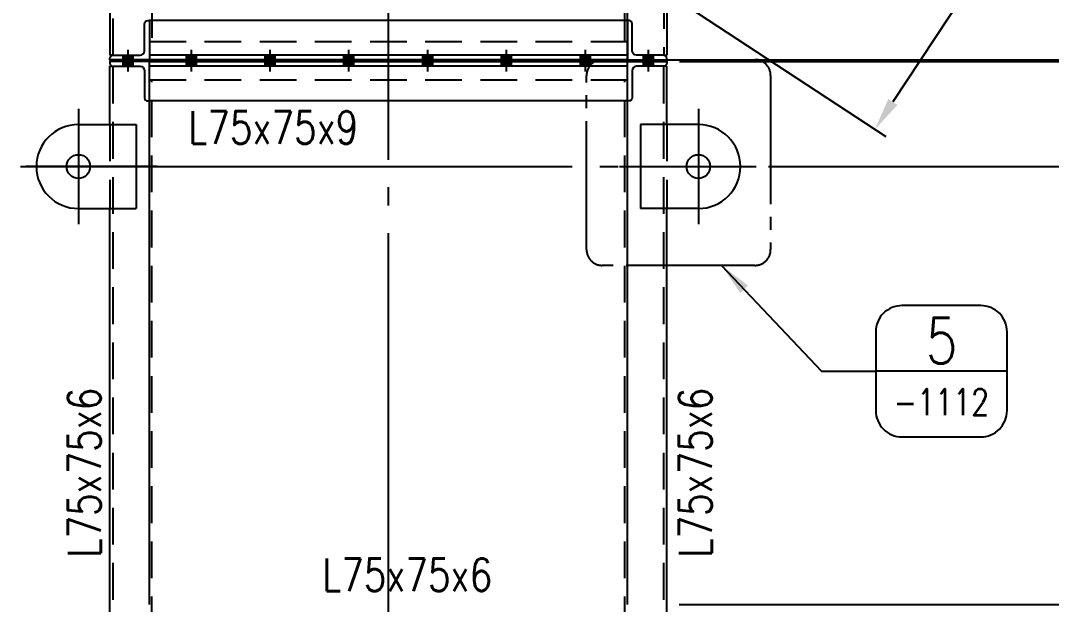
# Model space of a CAD drawing. Header units: millimetres. Extents: x 0 to 134087, y -49114 to 20834.
# Drawn here: x 95170 to 97132, y -38888 to -37776 of the extents above; entities that cross this region are included whole.
import ezdxf
from ezdxf.enums import TextEntityAlignment as Align

# ---------------------------------------------------------------- set-up
doc = ezdxf.new("R2010")
doc.units = ezdxf.units.MM
doc.header["$LTSCALE"] = 35
for name, pattern in [('JNK-CENTER', [34, 30, -1.5, 1, -1.5]), ('JNK-HIDDEN', [3, 2, -1]), ('PH2', [15, 10, -1, 1, -1, 1, -1])]:
    doc.linetypes.add(name, pattern=pattern)
for name, color, linetype in [('CEN-R', 1, 'JNK-CENTER'), ('CON-G', 3, 'Continuous'), ('CON-W', 7, 'Continuous'), ('CON-Y', 2, 'Continuous'), ('det', 2, 'PH2'), ('Dim-W', 7, 'Continuous'), ('HID-Y', 2, 'JNK-HIDDEN'), ('STL-OBJT', 7, 'Continuous'), ('TXTD-Y', 2, 'Continuous'), ('TXTN-G', 3, 'Continuous')]:
    doc.layers.add(name, color=color, linetype=linetype)
doc.styles.add('SIMPLEX', font='simplex.shx', dxfattribs={"width": 0.8})
doc.dimstyles.new('DIM25', dxfattribs={"dimscale": 25, "dimtxt": 2.5, "dimasz": 2.5, "dimexe": 1, "dimexo": 1, "dimgap": 1, "dimtad": 1, "dimdec": 1, "dimdsep": 46, "dimtxsty": 'SIMPLEX', "dimcen": 0, "dimclrt": 2, "dimazin": 2, "dimtfac": 1, "dimtdec": 1, "dimtix": 1, "dimtmove": 2, "dimatfit": 0, "dimfxl": 0.18, "dimtolj": 1, "dimtzin": 0, "dimarcsym": 0})

# ---------------------------------------------------------------- blocks, each defined once
blk = doc.blocks.new('*D2958')
at = {"layer": 'DEFPOINTS', "color": 0, "transparency": 16777216}
for p in [(97008.8, -36024.3), (96410, -39938.3), (98481.5, -39938.3)]:
    blk.add_point(p, dxfattribs=at)
at = {"layer": 'Dim-W', "color": 0, "lineweight": -2, "transparency": 16777216}
for p, q in [((97033.8, -36024.3), (98506.5, -36024.3)), ((98481.5, -36086.8), (98481.5, -39875.8)), ((96435, -39938.3), (98506.5, -39938.3))]:
    blk.add_line(p, q, dxfattribs=at)
at = {"layer": 'Dim-W', "color": 0, "transparency": 16777216}
for points in [[(98471.1, -36086.8), (98491.9, -36086.8), (98481.5, -36024.3)], [(98471.1, -39875.8), (98491.9, -39875.8), (98481.5, -39938.3)]]:
    blk.add_solid(points, dxfattribs=at)
at = {"layer": 'Dim-W', "color": 2, "transparency": 16777216, "insert": (98425.2, -37983.8), "char_height": 62.5, "attachment_point": 5, "rotation": 90, "style": 'SIMPLEX', "bg_fill": 3, "box_fill_scale": 1.1, "bg_fill_color": 256, "bg_fill_true_color": 13158600, "bg_fill_transparency": 0}
blk.add_mtext('\\A1;3914', dxfattribs=at)
blk = doc.blocks.new('_DotSmall')
at = {"color": 0, "linetype": 'ByBlock', "const_width": 0.5}
blk.add_lwpolyline([(-0.0625, 0, 1), (0.0625, 0, 1)], format="xyb", close=True, dxfattribs=at)
blk = doc.blocks.new('*D2961')
at = {"layer": 'DEFPOINTS', "color": 0, "transparency": 16777216}
for p in [(97981.5, -37701.3), (96399.1, -37851.3), (97981.5, -37851.3)]:
    blk.add_point(p, dxfattribs=at)
at = {"layer": 'Dim-W', "color": 0, "lineweight": -2, "transparency": 16777216}
for p, q in [((97981.5, -37701.3), (97981.5, -37851.3)), ((96424.1, -37851.3), (98006.5, -37851.3))]:
    blk.add_line(p, q, dxfattribs=at)
at = {"layer": 'Dim-W', "color": 0, "lineweight": -2, "transparency": 16777216, "xscale": 62.5, "yscale": 62.5, "zscale": 62.5, "rotation": 270}
blk.add_blockref('_DotSmall', (97981.5, -37851.3), dxfattribs=at)
at = {"layer": 'Dim-W', "color": 2, "transparency": 16777216, "insert": (97925.2, -37776.3), "char_height": 62.5, "attachment_point": 5, "rotation": 90, "style": 'SIMPLEX'}
blk.add_mtext('\\A1;150', dxfattribs=at)
blk = doc.blocks.new('_None')
blk = doc.blocks.new('*D2962')
at = {"layer": 'DEFPOINTS', "color": 0, "transparency": 16777216}
for p in [(97008.8, -36024.3), (96399.1, -37851.3), (98181.5, -37851.3)]:
    blk.add_point(p, dxfattribs=at)
at = {"layer": 'Dim-W', "color": 0, "lineweight": -2, "transparency": 16777216}
for p, q in [((97033.8, -36024.3), (98206.5, -36024.3)), ((98181.5, -36086.8), (98181.5, -37788.8)), ((96424.1, -37851.3), (98206.5, -37851.3))]:
    blk.add_line(p, q, dxfattribs=at)
at = {"layer": 'Dim-W', "color": 0, "transparency": 16777216}
for points in [[(98171.1, -36086.8), (98191.9, -36086.8), (98181.5, -36024.3)], [(98171.1, -37788.8), (98191.9, -37788.8), (98181.5, -37851.3)]]:
    blk.add_solid(points, dxfattribs=at)
at = {"layer": 'Dim-W', "color": 2, "transparency": 16777216, "insert": (98125.2, -36937.8), "char_height": 62.5, "attachment_point": 5, "rotation": 90, "style": 'SIMPLEX', "bg_fill": 3, "box_fill_scale": 1.1, "bg_fill_color": 256, "bg_fill_true_color": 13158600, "bg_fill_transparency": 0}
blk.add_mtext('\\A1;1827', dxfattribs=at)
blk = doc.blocks.new('*D2963')
at = {"layer": 'DEFPOINTS', "color": 0, "transparency": 16777216}
for p in [(96399.1, -37854.3), (96410, -39938.3), (98181.5, -39938.3)]:
    blk.add_point(p, dxfattribs=at)
at = {"layer": 'Dim-W', "color": 0, "lineweight": -2, "transparency": 16777216}
for p, q in [((96424.1, -37854.3), (98206.5, -37854.3)), ((98181.5, -37916.8), (98181.5, -39875.8)), ((96435, -39938.3), (98206.5, -39938.3))]:
    blk.add_line(p, q, dxfattribs=at)
at = {"layer": 'Dim-W', "color": 0, "transparency": 16777216}
for points in [[(98171.1, -37916.8), (98191.9, -37916.8), (98181.5, -37854.3)], [(98171.1, -39875.8), (98191.9, -39875.8), (98181.5, -39938.3)]]:
    blk.add_solid(points, dxfattribs=at)
at = {"layer": 'Dim-W', "color": 2, "transparency": 16777216, "insert": (98125.2, -38896.3), "char_height": 62.5, "attachment_point": 5, "rotation": 90, "style": 'SIMPLEX', "bg_fill": 3, "box_fill_scale": 1.1, "bg_fill_color": 256, "bg_fill_true_color": 13158600, "bg_fill_transparency": 0}
blk.add_mtext('\\A1;2084', dxfattribs=at)
blk = doc.blocks.new('*D2964')
at = {"layer": 'DEFPOINTS', "color": 0, "transparency": 16777216}
for p in [(96399.1, -37854.3), (96398.2, -38888.3), (97981.5, -38888.3)]:
    blk.add_point(p, dxfattribs=at)
at = {"layer": 'Dim-W', "color": 0, "lineweight": -2, "transparency": 16777216}
for p, q in [((96424.1, -37854.3), (98006.5, -37854.3)), ((97981.5, -37916.8), (97981.5, -38825.8)), ((96423.2, -38888.3), (98006.5, -38888.3))]:
    blk.add_line(p, q, dxfattribs=at)
at = {"layer": 'Dim-W', "color": 0, "transparency": 16777216}
for points in [[(97971.1, -37916.8), (97991.9, -37916.8), (97981.5, -37854.3)], [(97971.1, -38825.8), (97991.9, -38825.8), (97981.5, -38888.3)]]:
    blk.add_solid(points, dxfattribs=at)
at = {"layer": 'Dim-W', "color": 2, "transparency": 16777216, "insert": (97925.2, -38371.3), "char_height": 62.5, "attachment_point": 5, "rotation": 90, "style": 'SIMPLEX', "bg_fill": 3, "box_fill_scale": 1.1, "bg_fill_color": 256, "bg_fill_true_color": 13158600, "bg_fill_transparency": 0}
blk.add_mtext('\\A1;1034', dxfattribs=at)
blk = doc.blocks.new('*D2966')
at = {"layer": 'DEFPOINTS', "color": 0, "transparency": 16777216}
for p in [(96399.1, -37854.3), (96568.5, -38054.3), (97781.5, -38054.3)]:
    blk.add_point(p, dxfattribs=at)
at = {"layer": 'Dim-W', "color": 0, "lineweight": -2, "transparency": 16777216}
for p, q in [((96424.1, -37854.3), (97806.5, -37854.3)), ((97781.5, -37916.8), (97781.5, -37991.8)), ((96593.5, -38054.3), (97806.5, -38054.3))]:
    blk.add_line(p, q, dxfattribs=at)
at = {"layer": 'Dim-W', "color": 0, "transparency": 16777216}
for points in [[(97771.1, -37916.8), (97791.9, -37916.8), (97781.5, -37854.3)], [(97771.1, -37991.8), (97791.9, -37991.8), (97781.5, -38054.3)]]:
    blk.add_solid(points, dxfattribs=at)
at = {"layer": 'Dim-W', "color": 2, "transparency": 16777216, "insert": (97725.2, -37954.3), "char_height": 62.5, "attachment_point": 5, "rotation": 90, "style": 'SIMPLEX', "bg_fill": 3, "box_fill_scale": 1.1, "bg_fill_color": 256, "bg_fill_true_color": 13158600, "bg_fill_transparency": 0}
blk.add_mtext('\\A1;200', dxfattribs=at)
blk = doc.blocks.new('*D2929')
at = {"layer": 'DEFPOINTS', "color": 0, "transparency": 16777216}
for p in [(97009.8, -36793.7), (96399.8, -37723.7), (96795.8, -37983.5)]:
    blk.add_point(p, dxfattribs=at)
at = {"layer": 'Dim-W', "color": 0, "lineweight": -2, "transparency": 16777216}
for p, q in [((97030.7, -36807.4), (97426.8, -37067.2)), ((97371.6, -37105.8), (96830.1, -37931.2)), ((96420.7, -37737.4), (96816.8, -37997.2))]:
    blk.add_line(p, q, dxfattribs=at)
at = {"layer": 'Dim-W', "color": 0, "transparency": 16777216}
for points in [[(97362.9, -37100.1), (97380.3, -37111.5), (97405.8, -37053.5)], [(96821.4, -37925.5), (96838.8, -37937), (96795.8, -37983.5)]]:
    blk.add_solid(points, dxfattribs=at)
at = {"layer": 'Dim-W', "color": 2, "transparency": 16777216, "insert": (97053.8, -37487.7), "char_height": 62.5, "attachment_point": 5, "rotation": 56.7386, "style": 'SIMPLEX', "bg_fill": 3, "box_fill_scale": 1.1, "bg_fill_color": 256, "bg_fill_true_color": 13158600, "bg_fill_transparency": 0}
blk.add_mtext('\\A1;1112', dxfattribs=at)
blk = doc.blocks.new('det-tag')
at = {"layer": 'CON-Y'}
blk.add_line((5, 0), (-5, 0), dxfattribs=at)
blk.add_lwpolyline([(-3, -5), (3, -5, 0.414214), (5, -3), (5, 3, 0.414214), (3, 5), (-3, 5, 0.414214), (-5, 3), (-5, -3, 0.414214)], format="xyb", close=True, dxfattribs=at)
at = {"layer": 'CON-G', "style": 'SIMPLEX', "width": 0.8}
blk.add_attdef('TAG', text='', height=3.5, dxfattribs=at).set_placement((0.023, 0.58), align=Align.CENTER)
at = {"layer": 'CON-Y', "style": 'SIMPLEX', "width": 0.8}
blk.add_attdef('-8888', text='', height=2, dxfattribs=at).set_placement((0, -3.34), align=Align.CENTER)

msp = doc.modelspace()

# ---------------------------------------------------------------- hatches: boundary and pattern name
at = {"layer": 'CON-W'}
h = msp.add_hatch(color=256, dxfattribs=at)
h.paths.add_polyline_path([(95384.3043, -37842.3332), (95365.3043, -37842.3332), (95365.3043, -37851.3332), (95384.3043, -37851.3332)])
h.paths.add_polyline_path([(95384.3043, -37854.3332), (95365.3043, -37854.3332), (95365.3043, -37863.3332), (95384.3043, -37863.3332)])
h = msp.add_hatch(color=256, dxfattribs=at)
h.paths.add_polyline_path([(95504.3043, -37842.3332), (95485.3043, -37842.3332), (95485.3043, -37851.3332), (95504.3043, -37851.3332)])
h.paths.add_polyline_path([(95504.3043, -37854.3332), (95485.3043, -37854.3332), (95485.3043, -37863.3332), (95504.3043, -37863.3332)])
h = msp.add_hatch(color=256, dxfattribs=at)
h.paths.add_polyline_path([(95654.3043, -37842.3332), (95635.3043, -37842.3332), (95635.3043, -37851.3332), (95654.3043, -37851.3332)])
h.paths.add_polyline_path([(95654.3043, -37854.3332), (95635.3043, -37854.3332), (95635.3043, -37863.3332), (95654.3043, -37863.3332)])
h = msp.add_hatch(color=256, dxfattribs=at)
h.paths.add_polyline_path([(95804.3043, -37842.3332), (95785.3043, -37842.3332), (95785.3043, -37851.3332), (95804.3043, -37851.3332)])
h.paths.add_polyline_path([(95804.3043, -37854.3332), (95785.3043, -37854.3332), (95785.3043, -37863.3332), (95804.3043, -37863.3332)])
h = msp.add_hatch(color=256, dxfattribs=at)
h.paths.add_polyline_path([(95935.3043, -37842.3332), (95954.3043, -37842.3332), (95954.3043, -37851.3332), (95935.3043, -37851.3332)])
h.paths.add_polyline_path([(95935.3043, -37854.3332), (95954.3043, -37854.3332), (95954.3043, -37863.3332), (95935.3043, -37863.3332)])
h = msp.add_hatch(color=256, dxfattribs=at)
h.paths.add_polyline_path([(96085.3043, -37842.3332), (96104.3043, -37842.3332), (96104.3043, -37851.3332), (96085.3043, -37851.3332)])
h.paths.add_polyline_path([(96085.3043, -37854.3332), (96104.3043, -37854.3332), (96104.3043, -37863.3332), (96085.3043, -37863.3332)])
h = msp.add_hatch(color=256, dxfattribs=at)
h.paths.add_polyline_path([(96235.3043, -37842.3332), (96254.3043, -37842.3332), (96254.3043, -37851.3332), (96235.3043, -37851.3332)])
h.paths.add_polyline_path([(96235.3043, -37854.3332), (96254.3043, -37854.3332), (96254.3043, -37863.3332), (96235.3043, -37863.3332)])
h = msp.add_hatch(color=256, dxfattribs=at)
h.paths.add_polyline_path([(96355.3043, -37842.3332), (96374.3043, -37842.3332), (96374.3043, -37851.3332), (96355.3043, -37851.3332)])
h.paths.add_polyline_path([(96355.3043, -37854.3332), (96374.3043, -37854.3332), (96374.3043, -37863.3332), (96355.3043, -37863.3332)])

# ---------------------------------------------------------------- linework, layer by layer
at = {"layer": 'CEN-R'}
for p, q in [((95869.8043, -40421.3332), (95869.8043, -37701.3332)), ((95374.8043, -37873.3332), (95374.8043, -37832.3332)), ((95494.8043, -37873.3332), (95494.8043, -37832.3332)), ((95644.8043, -37873.3332), (95644.8043, -37832.3332)), ((95794.8043, -37873.3332), (95794.8043, -37832.3332)), ((95944.8043, -37873.3332), (95944.8043, -37832.3332)), ((96094.8043, -37873.3332), (96094.8043, -37832.3332)), ((96244.8043, -37873.3332), (96244.8043, -37832.3332)), ((96364.8043, -37873.3332), (96364.8043, -37832.3332)), ((95279.8043, -37944.3332), (95279.8043, -38164.3332)), ((95429.8043, -38054.3332), (95179.8043, -38054.3332))]:
    msp.add_line(p, q, dxfattribs=at)
at = {"layer": 'CON-G'}
for p, q in [((95339.8043, -36033.3332), (95339.8043, -37842.3332)), ((96324.8043, -37851.3332), (96324.8043, -37701.3332)), ((96324.8043, -37776.3332), (95414.8043, -37776.3332)), ((95345.8043, -37842.3332), (95339.8043, -37842.3332)), ((96324.8043, -37842.3332), (95414.8043, -37842.3332)), ((95339.8043, -37974.3332), (95339.8043, -37863.3332)), ((95339.8043, -37863.3332), (95345.8043, -37863.3332)), ((96324.8043, -37851.3332), (95414.8043, -37851.3332)), ((95414.8043, -37854.3332), (96324.8043, -37854.3332)), ((96324.8043, -37863.3332), (95414.8043, -37863.3332)), ((96324.8043, -37854.3332), (95464.8043, -37854.3332)), ((95414.8043, -38888.3332), (95414.8043, -37889.3332)), ((96324.8043, -38888.3332), (96324.8043, -37889.3332)), ((96324.8043, -37929.3332), (95414.8043, -37929.3332)), ((95279.8043, -37974.3332), (95389.8043, -37974.3332)), ((95389.8043, -37974.3332), (95389.8043, -38134.3332)), ((96349.8043, -37974.3332), (96349.8043, -38134.3332)), ((95279.8043, -38134.3332), (95389.8043, -38134.3332)), ((95339.8043, -39929.3332), (95339.8043, -38134.3332))]:
    msp.add_line(p, q, dxfattribs=at)
for points in [[(95414.8043, -37851.3332), (95339.8043, -37851.3332), (95339.8043, -37848.3332, -0.414213562), (95345.8043, -37842.3332), (95397.3043, -37842.3332, 0.414213562), (95405.8043, -37833.8332), (95405.8043, -37782.3332, -0.414213562), (95411.8043, -37776.3332), (95414.8043, -37776.3332)], [(95414.8043, -37854.3332), (95339.8043, -37854.3332), (95339.8043, -37857.3332, 0.414213562), (95345.8043, -37863.3332), (95397.3043, -37863.3332, -0.414213562), (95405.8043, -37871.8332), (95405.8043, -37923.3332, 0.414213562), (95411.8043, -37929.3332), (95414.8043, -37929.3332)]]:
    msp.add_lwpolyline(points, format="xyb", close=True, dxfattribs=at)
msp.add_circle((95279.8043, -38054.3332), 22.5, dxfattribs=at)
msp.add_arc((95279.8043, -38054.3332), 80, 90, 270, dxfattribs=at)
at = {"layer": 'HID-Y'}
for p, q in [((95345.8043, -37842.3332), (95345.8043, -36033.3332)), ((95419.8043, -36059.3332), (95419.8043, -37816.3332)), ((96319.8043, -37816.3332), (96319.8043, -37699.8397)), ((95414.8043, -37816.3332), (96324.8043, -37816.3332)), ((95365.3043, -37851.3332), (95365.3043, -37842.3332)), ((95384.3043, -37851.3332), (95384.3043, -37842.3332)), ((95485.3043, -37851.3332), (95485.3043, -37842.3332)), ((95504.3043, -37851.3332), (95504.3043, -37842.3332)), ((95635.3043, -37851.3332), (95635.3043, -37842.3332)), ((95654.3043, -37851.3332), (95654.3043, -37842.3332)), ((95785.3043, -37851.3332), (95785.3043, -37842.3332)), ((95804.3043, -37851.3332), (95804.3043, -37842.3332)), ((95935.3043, -37851.3332), (95935.3043, -37842.3332)), ((95954.3043, -37851.3332), (95954.3043, -37842.3332)), ((96085.3043, -37851.3332), (96085.3043, -37842.3332)), ((96104.3043, -37851.3332), (96104.3043, -37842.3332)), ((96235.3043, -37851.3332), (96235.3043, -37842.3332)), ((96254.3043, -37851.3332), (96254.3043, -37842.3332)), ((96355.3043, -37851.3332), (96355.3043, -37842.3332)), ((96374.3043, -37851.3332), (96374.3043, -37842.3332)), ((95345.8043, -39929.3332), (95345.8043, -37863.3332)), ((95365.3043, -37863.3332), (95365.3043, -37854.3332)), ((95384.3043, -37863.3332), (95384.3043, -37854.3332)), ((95485.3043, -37863.3332), (95485.3043, -37854.3332)), ((95504.3043, -37863.3332), (95504.3043, -37854.3332)), ((95635.3043, -37863.3332), (95635.3043, -37854.3332)), ((95654.3043, -37863.3332), (95654.3043, -37854.3332)), ((95785.3043, -37863.3332), (95785.3043, -37854.3332)), ((95804.3043, -37863.3332), (95804.3043, -37854.3332)), ((95935.3043, -37863.3332), (95935.3043, -37854.3332)), ((95954.3043, -37863.3332), (95954.3043, -37854.3332)), ((96085.3043, -37863.3332), (96085.3043, -37854.3332)), ((96104.3043, -37863.3332), (96104.3043, -37854.3332)), ((96235.3043, -37863.3332), (96235.3043, -37854.3332)), ((96254.3043, -37863.3332), (96254.3043, -37854.3332)), ((96355.3043, -37863.3332), (96355.3043, -37854.3332)), ((96374.3043, -37863.3332), (96374.3043, -37854.3332)), ((95414.8043, -37889.3332), (96324.8043, -37889.3332)), ((95419.8043, -39888.3332), (95419.8043, -37889.3332)), ((96319.8043, -39888.3332), (96319.8043, -37889.3332)), ((95339.8043, -37974.3332), (95339.8043, -38134.3332))]:
    msp.add_line(p, q, dxfattribs=at)

# ---------------------------------------------------------------- texts
at = {"layer": 'CON-Y', "style": 'SIMPLEX', "width": 0.8}
for s, p in [('L75x75x9', (95488.9325, -38011.1397)), ('L75x75x6', (95743.7752, -38863.1154))]:
    msp.add_text(s, height=62.5, dxfattribs=at).set_placement(p)
msp.add_text('L75x75x6', height=62.5, rotation=90, dxfattribs=at).set_placement((95322.3692, -38799.1398))

# ---------------------------------------------------------------- dimensions: what is measured, and where the dimension line sits
at = {"layer": 'Dim-W'}
dim = msp.add_linear_dim(base=(98481.468, -39938.3332), p1=(97008.7752, -36024.3332), p2=(96409.9835, -39938.3332), angle=90, dimstyle='DIM25', override={"dimdec": 0, "dimadec": 1, "dimazin": 3, "dimtdec": 0, "dimtix": 0, "dimtmove": 0, "dimtfill": 1}, dxfattribs=at)
dim.commit()
dim.dimension.update_dxf_attribs({"geometry": '*D2958', "text_midpoint": (98481.468, -37983.8332), "dimtype": 160})

# ---------------------------------------------------------------- next in the draw order: dimensions: what is measured, and where the dimension line sits
dim = msp.add_linear_dim(base=(97981.468, -37851.3332), p1=(97981.468, -37701.3332), p2=(96399.0578, -37851.3332), angle=90, dimstyle='DIM25', override={"dimdec": 0, "dimblk1": 'None', "dimblk2": 'DotSmall', "dimsah": 1, "dimtdec": 0, "dimtmove": 0, "dimatfit": 2}, dxfattribs=at)
dim.commit()
dim.dimension.update_dxf_attribs({"geometry": '*D2961', "text_midpoint": (97981.468, -37776.3332), "dimtype": 160})

# ---------------------------------------------------------------- next in the draw order: dimensions: what is measured, and where the dimension line sits
dim = msp.add_linear_dim(base=(98181.468, -37851.3332), p1=(97008.7752, -36024.3332), p2=(96399.0578, -37851.3332), angle=90, dimstyle='DIM25', override={"dimdec": 0, "dimtdec": 0, "dimtix": 0, "dimatfit": 2, "dimtfill": 1}, dxfattribs=at)
dim.commit()
dim.dimension.update_dxf_attribs({"geometry": '*D2962', "text_midpoint": (98125.218, -36937.8332)})

# ---------------------------------------------------------------- next in the draw order: dimensions: what is measured, and where the dimension line sits
dim = msp.add_linear_dim(base=(98181.468, -39938.3332), p1=(96399.0578, -37854.3332), p2=(96409.9835, -39938.3332), angle=90, dimstyle='DIM25', override={"dimdec": 0, "dimtdec": 0, "dimtix": 0, "dimatfit": 2, "dimtfill": 1}, dxfattribs=at)
dim.commit()
dim.dimension.update_dxf_attribs({"geometry": '*D2963', "text_midpoint": (98125.218, -38896.3332)})

# ---------------------------------------------------------------- next in the draw order: dimensions: what is measured, and where the dimension line sits
dim = msp.add_linear_dim(base=(97981.468, -38888.3332), p1=(96399.0578, -37854.3332), p2=(96398.2439, -38888.3332), angle=90, dimstyle='DIM25', override={"dimdec": 0, "dimtdec": 0, "dimtix": 0, "dimatfit": 2, "dimtfill": 1}, dxfattribs=at)
dim.commit()
dim.dimension.update_dxf_attribs({"geometry": '*D2964', "text_midpoint": (97925.218, -38371.3332)})

# ---------------------------------------------------------------- next in the draw order: linework, layer by layer
at = {"layer": 'CON-G'}
for p, q in [((96459.8043, -38134.3332), (96349.8043, -38134.3332)), ((96399.8043, -39929.3332), (96399.8043, -38134.3332))]:
    msp.add_line(p, q, dxfattribs=at)

# ---------------------------------------------------------------- next in the draw order: block references
at = {"layer": 'det', "ltscale": 0.7}
ref = msp.add_blockref('det-tag', (96922.2915, -38444.194), dxfattribs=dict(at, xscale=25, yscale=25, zscale=25))
ref.add_attrib('TAG', '5', dxfattribs={"layer": 'TXTN-G', "height": 87.5, "style": 'SIMPLEX', "width": 0.8}).set_placement((96922.8748, -38429.694), align=Align.CENTER)
ref.add_attrib('-8888', '-1112', dxfattribs={"layer": 'TXTD-Y', "height": 50, "style": 'SIMPLEX', "width": 0.8}).set_placement((96922.2915, -38527.694), align=Align.CENTER)

# ---------------------------------------------------------------- next in the draw order: texts
at = {"layer": 'CON-Y', "style": 'SIMPLEX', "width": 0.8}
msp.add_text('L75x75x6', height=62.5, rotation=90, dxfattribs=at).set_placement((96485.3992, -38799.1398))

# ---------------------------------------------------------------- next in the draw order: dimensions: what is measured, and where the dimension line sits
at = {"layer": 'Dim-W'}
dim = msp.add_linear_dim(base=(97781.468, -38054.3332), p1=(96399.0578, -37854.3332), p2=(96568.4611, -38054.3332), angle=90, dimstyle='DIM25', override={"dimdec": 0, "dimtdec": 0, "dimtix": 0, "dimatfit": 2, "dimtfill": 1}, dxfattribs=at)
dim.commit()
dim.dimension.update_dxf_attribs({"geometry": '*D2966', "text_midpoint": (97725.218, -37954.3332)})

# ---------------------------------------------------------------- next in the draw order: leaders
at = {"layer": 'STL-OBJT'}
msp.add_leader([(96504.075, -38242.6441), (96694.001, -38444.194), (96797.2915, -38444.194)], dimstyle='DIM25', dxfattribs=at)

# ---------------------------------------------------------------- next in the draw order: linework, layer by layer
at = {"layer": 'CEN-R'}
for p, q in [((95169.8043, -38054.3332), (96569.8043, -38054.3332)), ((96309.8043, -38054.3332), (96559.8043, -38054.3332))]:
    msp.add_line(p, q, dxfattribs=at)
at = {"layer": 'CON-G'}
msp.add_circle((96459.8043, -38054.3332), 22.5, dxfattribs=at)

# ---------------------------------------------------------------- next in the draw order: dimensions: what is measured, and where the dimension line sits
at = {"layer": 'Dim-W'}
dim = msp.add_aligned_dim(p1=(97009.8043, -36793.7354), p2=(96399.8043, -37723.7354), distance=473.6376, dimstyle='DIM25', override={"dimdec": 0, "dimtdec": 0, "dimtix": 0, "dimtfill": 1}, dxfattribs=at)
dim.commit()
dim.dimension.update_dxf_attribs({"geometry": '*D2929', "text_midpoint": (97053.8141, -37487.6558)})

# ---------------------------------------------------------------- next in the draw order: linework, layer by layer
at = {"layer": 'CEN-R'}
msp.add_line((96459.8043, -37944.3332), (96459.8043, -38164.3332), dxfattribs=at)
at = {"layer": 'CON-G'}
for p, q in [((96399.8043, -37723.7354), (96399.8043, -37842.3332)), ((96393.8043, -37842.3332), (96399.8043, -37842.3332)), ((96399.8043, -37863.3332), (96393.8043, -37863.3332)), ((96399.8043, -37974.3332), (96399.8043, -37863.3332)), ((96459.8043, -37974.3332), (96349.8043, -37974.3332))]:
    msp.add_line(p, q, dxfattribs=at)
for points in [[(96324.8043, -37851.3332), (96399.8043, -37851.3332), (96399.8043, -37848.3332, 0.414213562), (96393.8043, -37842.3332), (96342.3043, -37842.3332, -0.414213562), (96333.8043, -37833.8332), (96333.8043, -37782.3332, 0.414213562), (96327.8043, -37776.3332), (96324.8043, -37776.3332)], [(96324.8043, -37854.3332), (96399.8043, -37854.3332), (96399.8043, -37857.3332, -0.414213562), (96393.8043, -37863.3332), (96342.3043, -37863.3332, 0.414213562), (96333.8043, -37871.8332), (96333.8043, -37923.3332, -0.414213562), (96327.8043, -37929.3332), (96324.8043, -37929.3332)]]:
    msp.add_lwpolyline(points, format="xyb", close=True, dxfattribs=at)
msp.add_arc((96459.8043, -38054.3332), 80, 270, 90, dxfattribs=at)
at = {"layer": 'det', "ltscale": 0.7}
msp.add_lwpolyline([(96276.9384, -37850.7652), (96567.3788, -37850.7652, -0.414213562), (96597.3788, -37880.7652), (96597.3788, -38212.6441, -0.414213562), (96567.3788, -38242.6441), (96276.9384, -38242.6441, -0.414213562), (96246.9384, -38212.6441), (96246.9384, -37880.7652, -0.414213562)], format="xyb", close=True, dxfattribs=at)
at = {"layer": 'HID-Y'}
for p, q in [((96393.8043, -37721.9432), (96393.8043, -37842.3332)), ((96393.8043, -39929.3332), (96393.8043, -37863.3332)), ((96399.8043, -37974.3332), (96399.8043, -38134.3332))]:
    msp.add_line(p, q, dxfattribs=at)

doc.saveas('drawing.dxf')
